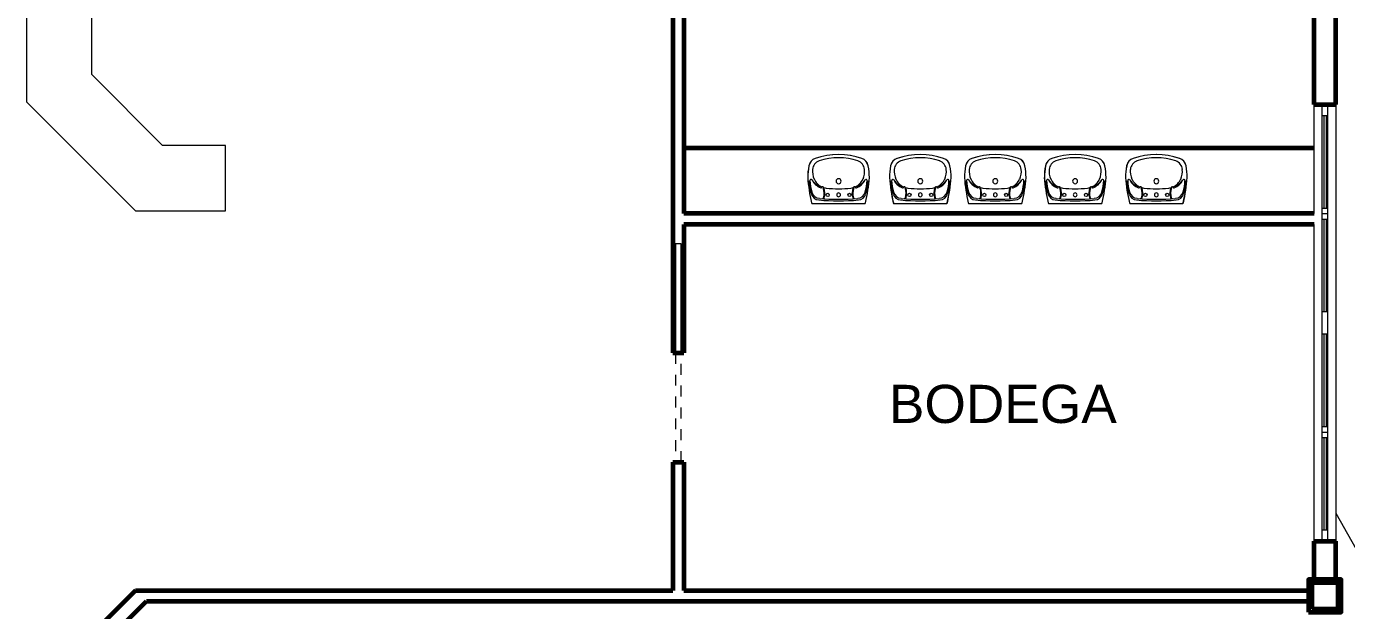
# Model space of a CAD drawing. Header units: millimetres. Extents: x 72 to 2370, y -203 to 794.
# Drawn here: x 1748.07 to 1760.17, y 377.95 to 383.29 of the extents above; entities that cross this region are included whole.
import ezdxf

# ---------------------------------------------------------------- set-up
doc = ezdxf.new("R2010")
doc.units = ezdxf.units.MM
doc.linetypes.add('ACAD_ISO03W100', pattern=[30, 12, -18])
for name, color, linetype, lineweight in [('01_Fina', 250, 'Continuous', 15), ('envolvente', 164, 'Continuous', 60), ('Estructura', 1, 'Continuous', 60), ('mobiliario', 252, 'Continuous', 9), ('puertas', 15, 'Continuous', 9), ('Texto', 250, 'Continuous', 9), ('ventanas', 132, 'Continuous', 9)]:
    doc.layers.add(name, color=color, linetype=linetype, lineweight=lineweight)
doc.styles.get("Standard").update_dxf_attribs({"font": 'arial.ttf'})

msp = doc.modelspace()

# ---------------------------------------------------------------- linework, layer by layer
at = {"layer": '01_Fina', "color": 252, "linetype": 'Continuous', "lineweight": 9, "true_color": 0x939598}
msp.add_lwpolyline([(1760.074, 378.838), (1760.926, 377.33), (1763.086, 376.33), (1764.526, 376.07), (1767.474, 378.712)], dxfattribs=at)
at = {"layer": 'envolvente'}
for p, q in [((1753.999, 384.58), (1753.999, 380.305)), ((1754.099, 384.58), (1754.099, 381.58)), ((1759.874, 382.58), (1759.874, 383.58)), ((1760.074, 382.58), (1760.074, 383.58)), ((1759.874, 382.58), (1760.074, 382.58)), ((1759.874, 382.18), (1754.099, 382.18)), ((1759.874, 381.58), (1754.099, 381.58)), ((1754.099, 381.48), (1754.099, 380.305)), ((1759.874, 381.48), (1754.099, 381.48)), ((1753.999, 380.305), (1754.099, 380.305)), ((1753.999, 379.305), (1753.999, 378.13)), ((1753.999, 379.305), (1754.099, 379.305)), ((1754.099, 379.305), (1754.099, 378.13)), ((1759.874, 378.23), (1759.874, 378.58)), ((1759.874, 378.58), (1760.074, 378.58)), ((1760.074, 378.23), (1760.074, 378.58)), ((1749.074, 378.13), (1748.074, 377.13)), ((1749.074, 378.13), (1753.999, 378.13)), ((1754.099, 378.13), (1759.824, 378.13)), ((1748.174, 377.03), (1749.174, 378.03)), ((1749.174, 378.03), (1759.824, 378.03))]:
    msp.add_line(p, q, dxfattribs=at)
at = {"layer": 'envolvente', "lineweight": 9}
for p, q in [((1759.874, 381.58), (1759.874, 382.58)), ((1760.074, 382.58), (1760.074, 378.58)), ((1759.874, 378.58), (1759.874, 381.48))]:
    msp.add_line(p, q, dxfattribs=at)
at = {"layer": 'Estructura'}
for points in [[(1759.824, 377.93), (1760.124, 377.93), (1760.124, 378.23), (1759.824, 378.23)], [(1759.854, 377.96), (1760.094, 377.96), (1760.094, 378.2), (1759.854, 378.2)]]:
    msp.add_lwpolyline(points, close=True, dxfattribs=at)
at = {"layer": 'mobiliario'}
for p, q in [((1755.279, 381.672), (1755.754, 381.672)), ((1756.028, 381.672), (1756.504, 381.672)), ((1756.715, 381.672), (1757.19, 381.672)), ((1757.447, 381.672), (1757.923, 381.672)), ((1758.192, 381.672), (1758.667, 381.672))]:
    msp.add_line(p, q, dxfattribs=at)
msp.add_lwpolyline([(1749.899, 381.605), (1749.899, 382.205), (1749.322, 382.205), (1748.674, 382.854), (1748.674, 384.98), (1748.074, 384.98), (1748.074, 382.605), (1749.074, 381.605), (1749.899, 381.605)], dxfattribs=at)
for points in [[(1755.303, 382.085, 0.264015), (1755.245, 382.018, 0.049575), (1755.234, 381.91, 0.038872), (1755.269, 381.68, 0.348533), (1755.279, 381.672), (1755.754, 381.672, 0.348533), (1755.764, 381.68, 0.038872), (1755.799, 381.91, 0.049575), (1755.788, 382.018, 0.264015), (1755.73, 382.085, 0.171738), (1755.303, 382.085)], [(1756.052, 382.085, 0.264015), (1755.994, 382.018, 0.049575), (1755.983, 381.91, 0.038872), (1756.019, 381.68, 0.348533), (1756.028, 381.672), (1756.504, 381.672, 0.348533), (1756.513, 381.68, 0.038872), (1756.548, 381.91, 0.049575), (1756.538, 382.018, 0.264015), (1756.479, 382.085, 0.171738), (1756.052, 382.085)], [(1756.739, 382.085, 0.264015), (1756.681, 382.018, 0.049575), (1756.67, 381.91, 0.038872), (1756.706, 381.68, 0.348533), (1756.715, 381.672), (1757.19, 381.672, 0.348533), (1757.2, 381.68, 0.038872), (1757.235, 381.91, 0.049575), (1757.225, 382.018, 0.264015), (1757.166, 382.085, 0.171738), (1756.739, 382.085)], [(1757.472, 382.085, 0.264015), (1757.413, 382.018, 0.049575), (1757.403, 381.91, 0.038872), (1757.438, 381.68, 0.348533), (1757.447, 381.672), (1757.923, 381.672, 0.348533), (1757.932, 381.68, 0.038872), (1757.968, 381.91, 0.049575), (1757.957, 382.018, 0.264015), (1757.899, 382.085, 0.171738), (1757.472, 382.085)], [(1758.216, 382.085, 0.264015), (1758.157, 382.018, 0.049575), (1758.147, 381.91, 0.038872), (1758.182, 381.68, 0.348533), (1758.192, 381.672), (1758.667, 381.672, 0.348533), (1758.676, 381.68, 0.038872), (1758.712, 381.91, 0.049575), (1758.701, 382.018, 0.264015), (1758.643, 382.085, 0.171738), (1758.216, 382.085)]]:
    msp.add_lwpolyline(points, format="xyb", dxfattribs=at)
for centre in [(1755.417, 381.752), (1755.617, 381.752), (1756.166, 381.752), (1756.366, 381.752), (1756.853, 381.752), (1757.053, 381.752), (1757.585, 381.752), (1757.785, 381.752), (1758.329, 381.752), (1758.529, 381.752)]:
    msp.add_circle(centre, 0.0148, dxfattribs=at)
for centre, radius, start, end in [((1755.333, 382.001), 0.09, 109.4896, 168.6475), ((1755.517, 381.482), 0.64, 70.5104, 109.4896), ((1755.517, 381.542), 0.55, 71.1661, 108.8339), ((1755.7, 382.001), 0.09, 11.3525, 70.5104), ((1756.082, 382.001), 0.09, 109.4896, 168.6475), ((1756.266, 381.482), 0.64, 70.5104, 109.4896), ((1756.266, 381.542), 0.55, 71.1661, 108.8339), ((1756.449, 382.001), 0.09, 11.3525, 70.5104), ((1756.769, 382.001), 0.09, 109.4896, 168.6475), ((1756.953, 381.482), 0.64, 70.5104, 109.4896), ((1756.953, 381.542), 0.55, 71.1661, 108.8339), ((1757.136, 382.001), 0.09, 11.3525, 70.5104), ((1757.502, 382.001), 0.09, 109.4896, 168.6475), ((1757.685, 381.482), 0.64, 70.5104, 109.4896), ((1757.685, 381.542), 0.55, 71.1661, 108.8339), ((1757.869, 382.001), 0.09, 11.3525, 70.5104), ((1758.246, 382.001), 0.09, 109.4896, 168.6475), ((1758.429, 381.482), 0.64, 70.5104, 109.4896), ((1758.429, 381.542), 0.55, 71.1661, 108.8339), ((1758.613, 382.001), 0.09, 11.3525, 70.5104), ((1755.784, 381.91), 0.55, 168.6475, 180), ((1755.459, 381.969), 0.181, 174.8891, 203.4394), ((1755.368, 381.977), 0.09, 108.8339, 174.8891), ((1755.665, 381.977), 0.09, 5.1109, 71.1661), ((1755.575, 381.969), 0.181, 336.5606, 5.1109), ((1755.249, 381.91), 0.55, 0, 11.3525), ((1756.533, 381.91), 0.55, 168.6475, 180), ((1756.208, 381.969), 0.181, 174.8891, 203.4394), ((1756.117, 381.977), 0.09, 108.8339, 174.8891), ((1756.414, 381.977), 0.09, 5.1109, 71.1661), ((1756.324, 381.969), 0.181, 336.5606, 5.1109), ((1755.998, 381.91), 0.55, 0, 11.3525), ((1757.22, 381.91), 0.55, 168.6475, 180), ((1756.895, 381.969), 0.181, 174.8891, 203.4394), ((1756.804, 381.977), 0.09, 108.8339, 174.8891), ((1757.101, 381.977), 0.09, 5.1109, 71.1661), ((1757.011, 381.969), 0.181, 336.5606, 5.1109), ((1756.685, 381.91), 0.55, 0, 11.3525), ((1757.953, 381.91), 0.55, 168.6475, 180), ((1757.627, 381.969), 0.181, 174.8891, 203.4394), ((1757.537, 381.977), 0.09, 108.8339, 174.8891), ((1757.834, 381.977), 0.09, 5.1109, 71.1661), ((1757.743, 381.969), 0.181, 336.5606, 5.1109), ((1757.418, 381.91), 0.55, 0, 11.3525), ((1758.697, 381.91), 0.55, 168.6475, 180), ((1758.371, 381.969), 0.181, 174.8891, 203.4394), ((1758.281, 381.977), 0.09, 108.8339, 174.8891), ((1758.578, 381.977), 0.09, 5.1109, 71.1661), ((1758.487, 381.969), 0.181, 336.5606, 5.1109), ((1758.162, 381.91), 0.55, 0, 11.3525), ((1756.73, 382.021), 1.5, 184.235, 193.1394), ((1755.694, 381.902), 0.45, 182.5492, 198.3376), ((1755.264, 381.883), 0.01, 32.5846, 182.4693), ((1755.694, 381.902), 0.44, 182.4693, 196.4432), ((1755.398, 381.972), 0.15, 213.6383, 259.2468), ((1755.399, 381.95), 0.14, 206.0639, 250.9983), ((1755.421, 381.953), 0.14, 203.4394, 245.334), ((1755.517, 381.877), 0.023, 90, 270), ((1755.517, 381.877), 0.023, 270, 90), ((1755.636, 381.972), 0.15, 280.7532, 326.3617), ((1755.612, 381.953), 0.14, 294.666, 336.5606), ((1755.635, 381.95), 0.14, 289.0017, 333.9361), ((1755.769, 381.883), 0.01, 357.5307, 147.4154), ((1755.339, 381.902), 0.44, 343.5568, 357.5307), ((1754.303, 382.021), 1.5, 346.8606, 355.765), ((1755.339, 381.902), 0.45, 341.6624, 357.4508), ((1757.479, 382.021), 1.5, 184.235, 193.1394), ((1756.443, 381.902), 0.45, 182.5492, 198.3376), ((1756.014, 381.883), 0.01, 32.5846, 182.4693), ((1756.443, 381.902), 0.44, 182.4693, 196.4432), ((1756.147, 381.972), 0.15, 213.6383, 259.2468), ((1756.148, 381.95), 0.14, 206.0639, 250.9983), ((1756.17, 381.953), 0.14, 203.4394, 245.334), ((1756.266, 381.877), 0.023, 90, 270), ((1756.266, 381.877), 0.023, 270, 90), ((1756.385, 381.972), 0.15, 280.7532, 326.3617), ((1756.361, 381.953), 0.14, 294.666, 336.5606), ((1756.384, 381.95), 0.14, 289.0017, 333.9361), ((1756.518, 381.883), 0.01, 357.5307, 147.4154), ((1756.089, 381.902), 0.44, 343.5568, 357.5307), ((1755.053, 382.021), 1.5, 346.8606, 355.765), ((1756.089, 381.902), 0.45, 341.6624, 357.4508), ((1758.166, 382.021), 1.5, 184.235, 193.1394), ((1757.13, 381.902), 0.45, 182.5492, 198.3376), ((1756.7, 381.883), 0.01, 32.5846, 182.4693), ((1757.13, 381.902), 0.44, 182.4693, 196.4432), ((1756.834, 381.972), 0.15, 213.6383, 259.2468), ((1756.835, 381.95), 0.14, 206.0639, 250.9983), ((1756.857, 381.953), 0.14, 203.4394, 245.334), ((1756.953, 381.877), 0.023, 90, 270), ((1756.953, 381.877), 0.023, 270, 90), ((1757.072, 381.972), 0.15, 280.7532, 326.3617), ((1757.048, 381.953), 0.14, 294.666, 336.5606), ((1757.071, 381.95), 0.14, 289.0017, 333.9361), ((1757.205, 381.883), 0.01, 357.5307, 147.4154), ((1756.776, 381.902), 0.44, 343.5568, 357.5307), ((1755.739, 382.021), 1.5, 346.8606, 355.765), ((1756.776, 381.902), 0.45, 341.6624, 357.4508), ((1758.898, 382.021), 1.5, 184.235, 193.1394), ((1757.862, 381.902), 0.45, 182.5492, 198.3376), ((1757.433, 381.883), 0.01, 32.5846, 182.4693), ((1757.862, 381.902), 0.44, 182.4693, 196.4432), ((1757.566, 381.972), 0.15, 213.6383, 259.2468), ((1757.567, 381.95), 0.14, 206.0639, 250.9983), ((1757.59, 381.953), 0.14, 203.4394, 245.334), ((1757.685, 381.877), 0.023, 90, 270), ((1757.685, 381.877), 0.023, 270, 90), ((1757.804, 381.972), 0.15, 280.7532, 326.3617), ((1757.781, 381.953), 0.14, 294.666, 336.5606), ((1757.803, 381.95), 0.14, 289.0017, 333.9361), ((1757.937, 381.883), 0.01, 357.5307, 147.4154), ((1757.508, 381.902), 0.44, 343.5568, 357.5307), ((1756.472, 382.021), 1.5, 346.8606, 355.765), ((1757.508, 381.902), 0.45, 341.6624, 357.4508), ((1759.643, 382.021), 1.5, 184.235, 193.1394), ((1758.606, 381.902), 0.45, 182.5492, 198.3376), ((1758.177, 381.883), 0.01, 32.5846, 182.4693), ((1758.606, 381.902), 0.44, 182.4693, 196.4432), ((1758.31, 381.972), 0.15, 213.6383, 259.2468), ((1758.311, 381.95), 0.14, 206.0639, 250.9983), ((1758.334, 381.953), 0.14, 203.4394, 245.334), ((1758.429, 381.877), 0.023, 90, 270), ((1758.429, 381.877), 0.023, 270, 90), ((1758.548, 381.972), 0.15, 280.7532, 326.3617), ((1758.525, 381.953), 0.14, 294.666, 336.5606), ((1758.547, 381.95), 0.14, 289.0017, 333.9361), ((1758.682, 381.883), 0.01, 357.5307, 147.4154), ((1758.252, 381.902), 0.44, 343.5568, 357.5307), ((1757.216, 382.021), 1.5, 346.8606, 355.765), ((1758.252, 381.902), 0.45, 341.6624, 357.4508), ((1755.343, 381.785), 0.08, 198.3376, 264.5139), ((1755.349, 381.8), 0.08, 196.4432, 264.6574), ((1755.517, 383.597), 1.885, 264.6574, 275.3426), ((1755.356, 381.826), 0.00918, 250.9983, 322.2053), ((1755.372, 381.814), 0.0111, 20.4496, 142.2053), ((1755.371, 381.728), 0.01, 265.5375, 343.8307), ((1755.377, 381.727), 0.01, 265.7246, 344.3432), ((1755.38, 381.816), 0.00272, 111.2388, 200.4961), ((1755.242, 381.765), 0.144, 343.8307, 20.4961), ((1755.421, 381.953), 0.14, 253.7957, 262.7821), ((1755.242, 381.765), 0.15, 344.3432, 20.4496), ((1755.517, 382.707), 0.9, 262.7821, 277.2179), ((1755.517, 381.752), 0.0175, 90, 270), ((1755.517, 381.752), 0.0175, 270, 90), ((1755.612, 381.953), 0.14, 277.2179, 286.2043), ((1755.791, 381.765), 0.15, 159.5504, 195.6568), ((1755.791, 381.765), 0.144, 159.5039, 196.1693), ((1755.656, 381.727), 0.01, 195.6568, 274.2754), ((1755.661, 381.814), 0.0111, 37.7947, 159.5504), ((1755.663, 381.728), 0.01, 196.1693, 274.4625), ((1755.654, 381.816), 0.00272, 339.5039, 68.7612), ((1755.677, 381.826), 0.00918, 217.7947, 289.0017), ((1755.685, 381.8), 0.08, 275.3426, 343.5568), ((1755.691, 381.785), 0.08, 275.4861, 341.6624), ((1756.092, 381.785), 0.08, 198.3376, 264.5139), ((1756.098, 381.8), 0.08, 196.4432, 264.6574), ((1756.266, 383.597), 1.885, 264.6574, 275.3426), ((1756.105, 381.826), 0.00918, 250.9983, 322.2053), ((1756.121, 381.814), 0.0111, 20.4496, 142.2053), ((1756.12, 381.728), 0.01, 265.5375, 343.8307), ((1756.126, 381.727), 0.01, 265.7246, 344.3432), ((1756.129, 381.816), 0.00272, 111.2388, 200.4961), ((1755.991, 381.765), 0.144, 343.8307, 20.4961), ((1756.17, 381.953), 0.14, 253.7957, 262.7821), ((1755.991, 381.765), 0.15, 344.3432, 20.4496), ((1756.266, 382.707), 0.9, 262.7821, 277.2179), ((1756.266, 381.752), 0.0175, 90, 270), ((1756.266, 381.752), 0.0175, 270, 90), ((1756.361, 381.953), 0.14, 277.2179, 286.2043), ((1756.541, 381.765), 0.15, 159.5504, 195.6568), ((1756.406, 381.727), 0.01, 195.6568, 274.2754), ((1756.541, 381.765), 0.144, 159.5039, 196.1693), ((1756.41, 381.814), 0.0111, 37.7947, 159.5504), ((1756.412, 381.728), 0.01, 196.1693, 274.4625), ((1756.403, 381.816), 0.00272, 339.5039, 68.7612), ((1756.426, 381.826), 0.00918, 217.7947, 289.0017), ((1756.434, 381.8), 0.08, 275.3426, 343.5568), ((1756.44, 381.785), 0.08, 275.4861, 341.6624), ((1756.779, 381.785), 0.08, 198.3376, 264.5139), ((1756.785, 381.8), 0.08, 196.4432, 264.6574), ((1756.953, 383.597), 1.885, 264.6574, 275.3426), ((1756.792, 381.826), 0.00918, 250.9983, 322.2053), ((1756.808, 381.814), 0.0111, 20.4496, 142.2053), ((1756.807, 381.728), 0.01, 265.5375, 343.8307), ((1756.813, 381.727), 0.01, 265.7246, 344.3432), ((1756.816, 381.816), 0.00272, 111.2388, 200.4961), ((1756.678, 381.765), 0.144, 343.8307, 20.4961), ((1756.857, 381.953), 0.14, 253.7957, 262.7821), ((1756.678, 381.765), 0.15, 344.3432, 20.4496), ((1756.953, 382.707), 0.9, 262.7821, 277.2179), ((1756.953, 381.752), 0.0175, 90, 270), ((1756.953, 381.752), 0.0175, 270, 90), ((1757.048, 381.953), 0.14, 277.2179, 286.2043), ((1757.227, 381.765), 0.15, 159.5504, 195.6568), ((1757.227, 381.765), 0.144, 159.5039, 196.1693), ((1757.093, 381.727), 0.01, 195.6568, 274.2754), ((1757.097, 381.814), 0.0111, 37.7947, 159.5504), ((1757.099, 381.728), 0.01, 196.1693, 274.4625), ((1757.09, 381.816), 0.00272, 339.5039, 68.7612), ((1757.113, 381.826), 0.00918, 217.7947, 289.0017), ((1757.121, 381.8), 0.08, 275.3426, 343.5568), ((1757.127, 381.785), 0.08, 275.4861, 341.6624), ((1757.511, 381.785), 0.08, 198.3376, 264.5139), ((1757.517, 381.8), 0.08, 196.4432, 264.6574), ((1757.685, 383.597), 1.885, 264.6574, 275.3426), ((1757.525, 381.826), 0.00918, 250.9983, 322.2053), ((1757.541, 381.814), 0.0111, 20.4496, 142.2053), ((1757.539, 381.728), 0.01, 265.5375, 343.8307), ((1757.548, 381.816), 0.00272, 111.2388, 200.4961), ((1757.41, 381.765), 0.144, 343.8307, 20.4961), ((1757.545, 381.727), 0.01, 265.7246, 344.3432), ((1757.59, 381.953), 0.14, 253.7957, 262.7821), ((1757.41, 381.765), 0.15, 344.3432, 20.4496), ((1757.685, 382.707), 0.9, 262.7821, 277.2179), ((1757.685, 381.752), 0.0175, 90, 270), ((1757.685, 381.752), 0.0175, 270, 90), ((1757.781, 381.953), 0.14, 277.2179, 286.2043), ((1757.96, 381.765), 0.15, 159.5504, 195.6568), ((1757.825, 381.727), 0.01, 195.6568, 274.2754), ((1757.96, 381.765), 0.144, 159.5039, 196.1693), ((1757.83, 381.814), 0.0111, 37.7947, 159.5504), ((1757.831, 381.728), 0.01, 196.1693, 274.4625), ((1757.822, 381.816), 0.00272, 339.5039, 68.7612), ((1757.846, 381.826), 0.00918, 217.7947, 289.0017), ((1757.853, 381.8), 0.08, 275.3426, 343.5568), ((1757.859, 381.785), 0.08, 275.4861, 341.6624), ((1758.255, 381.785), 0.08, 198.3376, 264.5139), ((1758.261, 381.8), 0.08, 196.4432, 264.6574), ((1758.429, 383.597), 1.885, 264.6574, 275.3426), ((1758.269, 381.826), 0.00918, 250.9983, 322.2053), ((1758.285, 381.814), 0.0111, 20.4496, 142.2053), ((1758.283, 381.728), 0.01, 265.5375, 343.8307), ((1758.292, 381.816), 0.00272, 111.2388, 200.4961), ((1758.155, 381.765), 0.144, 343.8307, 20.4961), ((1758.289, 381.727), 0.01, 265.7246, 344.3432), ((1758.334, 381.953), 0.14, 253.7957, 262.7821), ((1758.155, 381.765), 0.15, 344.3432, 20.4496), ((1758.429, 382.707), 0.9, 262.7821, 277.2179), ((1758.429, 381.752), 0.0175, 90, 270), ((1758.429, 381.752), 0.0175, 270, 90), ((1758.525, 381.953), 0.14, 277.2179, 286.2043), ((1758.704, 381.765), 0.15, 159.5504, 195.6568), ((1758.569, 381.727), 0.01, 195.6568, 274.2754), ((1758.704, 381.765), 0.144, 159.5039, 196.1693), ((1758.574, 381.814), 0.0111, 37.7947, 159.5504), ((1758.575, 381.728), 0.01, 196.1693, 274.4625), ((1758.566, 381.816), 0.00272, 339.5039, 68.7612), ((1758.59, 381.826), 0.00918, 217.7947, 289.0017), ((1758.597, 381.8), 0.08, 275.3426, 343.5568), ((1758.603, 381.785), 0.08, 275.4861, 341.6624), ((1755.279, 381.682), 0.01, 193.1394, 270), ((1755.517, 383.597), 1.9, 264.5139, 275.4861), ((1755.754, 381.682), 0.01, 270, 346.8606), ((1756.028, 381.682), 0.01, 193.1394, 270), ((1756.266, 383.597), 1.9, 264.5139, 275.4861), ((1756.504, 381.682), 0.01, 270, 346.8606), ((1756.715, 381.682), 0.01, 193.1394, 270), ((1756.953, 383.597), 1.9, 264.5139, 275.4861), ((1757.19, 381.682), 0.01, 270, 346.8606), ((1757.447, 381.682), 0.01, 193.1394, 270), ((1757.685, 383.597), 1.9, 264.5139, 275.4861), ((1757.923, 381.682), 0.01, 270, 346.8606), ((1758.192, 381.682), 0.01, 193.1394, 270), ((1758.429, 383.597), 1.9, 264.5139, 275.4861), ((1758.667, 381.682), 0.01, 270, 346.8606)]:
    msp.add_arc(centre, radius, start, end, dxfattribs=at)
at = {"layer": 'puertas'}
msp.add_lwpolyline([(1754.074, 381.305), (1754.024, 381.305), (1754.024, 380.305), (1754.074, 380.305)], close=True, dxfattribs=at)
at = {"layer": 'puertas', "linetype": 'ACAD_ISO03W100', "ltscale": 0.004}
msp.add_lwpolyline([(1754.074, 380.305), (1754.024, 380.305), (1754.024, 379.305), (1754.074, 379.305)], close=True, dxfattribs=at)
at = {"layer": 'ventanas'}
for p, q in [((1759.949, 380.58), (1759.949, 382.58)), ((1759.999, 382.58), (1759.999, 380.58)), ((1759.949, 382.48), (1759.999, 382.48)), ((1759.964, 382.48), (1759.964, 381.63)), ((1759.984, 382.48), (1759.984, 381.63)), ((1759.949, 381.63), (1759.999, 381.63)), ((1759.949, 381.58), (1759.999, 381.58)), ((1759.949, 381.53), (1759.999, 381.53)), ((1759.964, 381.53), (1759.964, 380.68)), ((1759.984, 381.53), (1759.984, 380.68)), ((1759.999, 380.68), (1759.949, 380.68)), ((1759.949, 378.58), (1759.949, 380.58)), ((1759.999, 380.58), (1759.999, 378.58)), ((1759.949, 380.48), (1759.999, 380.48)), ((1759.964, 380.48), (1759.964, 379.63)), ((1759.984, 380.48), (1759.984, 379.63)), ((1759.949, 379.63), (1759.999, 379.63)), ((1759.949, 379.58), (1759.999, 379.58)), ((1759.949, 379.53), (1759.999, 379.53)), ((1759.964, 379.53), (1759.964, 378.68)), ((1759.984, 379.53), (1759.984, 378.68)), ((1759.999, 378.68), (1759.949, 378.68))]:
    msp.add_line(p, q, dxfattribs=at)

# ---------------------------------------------------------------- texts
at = {"layer": 'Texto', "insert": (1755.978, 379.658), "char_height": 0.3495, "width": 4.6263, "attachment_point": 7}
msp.add_mtext('BODEGA', dxfattribs=at)

doc.saveas('drawing.dxf')
